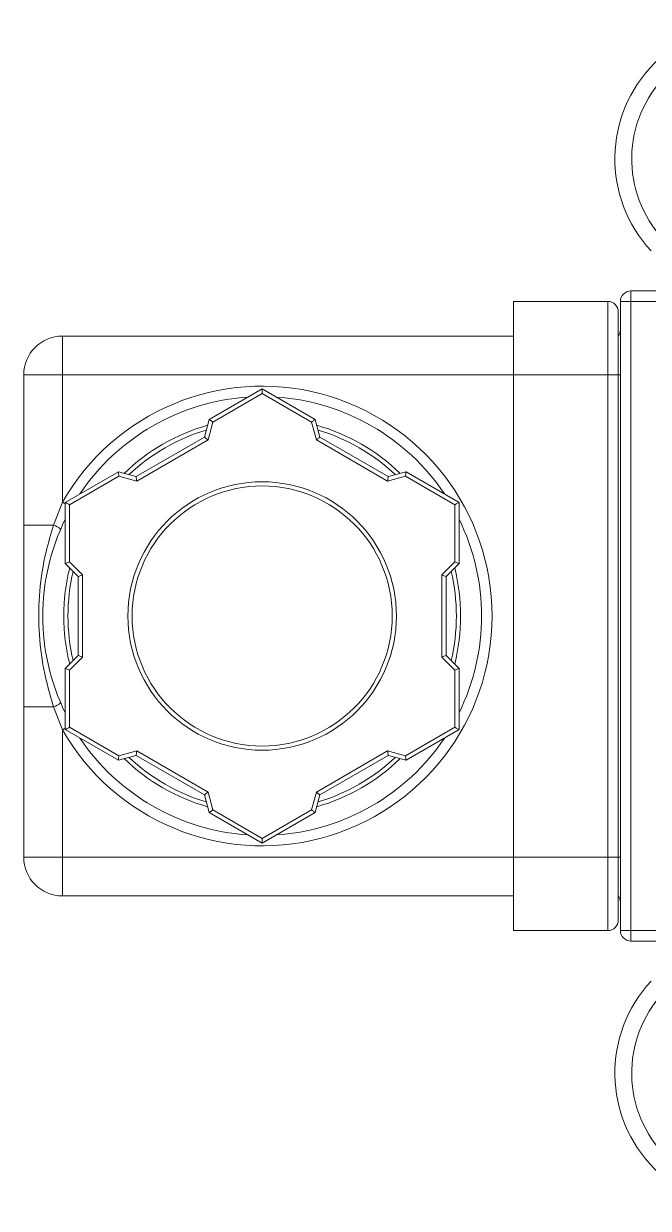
# Model space of a CAD drawing. Header units: millimetres. Extents: x 57 to 386, y 23 to 272.
# Drawn here: x 57.5 to 87.3, y 72.6 to 129.1 of the extents above; entities that cross this region are included whole.
import ezdxf

# ---------------------------------------------------------------- set-up
doc = ezdxf.new("R2010")
doc.units = ezdxf.units.MM

msp = doc.modelspace()

# ---------------------------------------------------------------- linework, layer by layer
at = {"color": 7, "lineweight": 5}
for p, q in [((80.828, 115.867), (85.328, 115.867)), ((80.828, 112.367), (80.828, 115.867)), ((85.328, 112.367), (85.328, 115.867)), ((86.428, 115.867), (85.928, 115.867)), ((85.928, 85.867), (85.928, 115.867)), ((86.428, 116.367), (86.428, 115.867)), ((86.428, 116.367), (89.588, 116.367)), ((89.668, 115.867), (86.428, 115.867)), ((86.428, 115.867), (86.428, 85.867)), ((85.828, 115.367), (85.828, 112.367)), ((59.328, 114.217), (59.328, 112.367)), ((59.328, 114.217), (80.828, 114.217)), ((59.328, 112.367), (57.478, 112.367)), ((57.478, 105.201), (57.478, 112.367)), ((59.328, 112.367), (59.328, 106.298)), ((80.828, 112.367), (85.328, 112.367)), ((80.828, 89.367), (80.828, 112.367)), ((85.828, 112.367), (85.328, 112.367)), ((85.328, 89.367), (85.328, 112.367)), ((85.828, 112.367), (85.828, 89.367)), ((85.828, 112.367), (85.928, 112.367)), ((66.321, 110.245), (68.848, 111.704)), ((68.848, 111.473), (66.493, 110.113)), ((68.848, 111.704), (68.848, 111.473)), ((68.848, 111.704), (71.376, 110.245)), ((71.204, 110.113), (68.848, 111.473)), ((66.094, 109.398), (66.321, 110.245)), ((71.376, 110.245), (71.603, 109.398)), ((66.493, 110.113), (66.266, 109.266)), ((71.431, 109.266), (71.204, 110.113)), ((62.838, 107.518), (66.094, 109.398)), ((66.266, 109.266), (62.866, 107.303)), ((74.831, 107.303), (71.431, 109.266)), ((71.603, 109.398), (74.859, 107.518)), ((59.463, 106.285), (61.991, 107.745)), ((62.019, 107.53), (59.663, 106.17)), ((61.991, 107.745), (62.838, 107.518)), ((62.866, 107.303), (62.019, 107.53)), ((75.678, 107.53), (74.831, 107.303)), ((74.859, 107.518), (75.706, 107.745)), ((78.033, 106.17), (75.678, 107.53)), ((75.706, 107.745), (78.233, 106.285)), ((58.898, 105.201), (59.328, 106.298)), ((59.463, 103.367), (59.463, 106.285)), ((78.233, 106.285), (78.233, 103.367)), ((59.663, 106.17), (59.663, 103.45)), ((78.033, 103.45), (78.033, 106.17)), ((58.898, 105.201), (57.478, 105.201)), ((59.663, 103.45), (60.283, 102.83)), ((77.413, 102.83), (78.033, 103.45)), ((60.083, 102.747), (59.463, 103.367)), ((60.283, 102.83), (60.283, 98.904)), ((77.413, 98.904), (77.413, 102.83)), ((78.233, 103.367), (77.613, 102.747)), ((60.083, 98.987), (60.083, 102.747)), ((77.613, 102.747), (77.613, 98.987)), ((59.463, 98.367), (60.083, 98.987)), ((60.283, 98.904), (59.663, 98.284)), ((78.033, 98.284), (77.413, 98.904)), ((77.613, 98.987), (78.233, 98.367)), ((59.463, 95.449), (59.463, 98.367)), ((78.233, 98.367), (78.233, 95.449)), ((59.663, 98.284), (59.663, 95.564)), ((78.033, 95.564), (78.033, 98.284)), ((58.898, 96.533), (57.478, 96.533)), ((57.478, 89.367), (57.478, 96.533)), ((59.328, 95.436), (58.898, 96.533)), ((59.663, 95.564), (62.019, 94.204)), ((75.678, 94.204), (78.033, 95.564)), ((59.328, 95.436), (59.328, 89.367)), ((61.991, 93.989), (59.463, 95.449)), ((78.233, 95.449), (75.706, 93.989)), ((62.019, 94.204), (62.866, 94.431)), ((62.866, 94.431), (66.266, 92.468)), ((71.431, 92.468), (74.831, 94.431)), ((74.831, 94.431), (75.678, 94.204)), ((62.838, 94.216), (61.991, 93.989)), ((66.094, 92.336), (62.838, 94.216)), ((74.859, 94.216), (71.603, 92.336)), ((75.706, 93.989), (74.859, 94.216)), ((66.321, 91.489), (66.094, 92.336)), ((66.266, 92.468), (66.493, 91.621)), ((71.204, 91.621), (71.431, 92.468)), ((71.603, 92.336), (71.376, 91.489)), ((66.493, 91.621), (68.848, 90.261)), ((68.848, 90.261), (71.204, 91.621)), ((68.848, 90.03), (66.321, 91.489)), ((71.376, 91.489), (68.848, 90.03)), ((68.848, 90.261), (68.848, 90.03)), ((59.328, 89.367), (57.478, 89.367)), ((59.328, 89.367), (59.328, 87.517)), ((80.828, 89.367), (85.328, 89.367)), ((80.828, 85.867), (80.828, 89.367)), ((85.328, 89.367), (85.828, 89.367)), ((85.328, 85.867), (85.328, 89.367)), ((85.828, 89.367), (85.828, 86.367)), ((85.828, 89.367), (85.928, 89.367)), ((59.328, 87.517), (80.828, 87.517)), ((80.828, 85.867), (85.328, 85.867)), ((85.928, 85.867), (86.428, 85.867)), ((86.428, 85.867), (89.668, 85.867)), ((86.428, 85.867), (86.428, 85.367)), ((89.588, 85.367), (86.428, 85.367))]:
    msp.add_line(p, q, dxfattribs=at)
at = {"color": 8, "lineweight": 5}
for p, q in [((59.328, 112.367), (80.828, 112.367)), ((59.328, 89.367), (80.828, 89.367))]:
    msp.add_line(p, q, dxfattribs=at)
at = {"color": 7, "lineweight": 5, "flags": 128}
for points in [[(66.321, 110.245), (66.324, 110.242), (66.334, 110.235), (66.35, 110.222), (66.371, 110.206), (66.397, 110.186), (66.427, 110.163), (66.459, 110.139), (66.493, 110.113)], [(71.376, 110.245), (71.373, 110.243), (71.365, 110.237), (71.353, 110.227), (71.335, 110.214), (71.314, 110.198), (71.29, 110.179), (71.263, 110.158), (71.234, 110.136), (71.204, 110.113)], [(66.094, 109.398), (66.097, 109.395), (66.107, 109.388), (66.123, 109.376), (66.144, 109.359), (66.17, 109.339), (66.2, 109.316), (66.232, 109.292), (66.266, 109.266)], [(71.603, 109.398), (71.599, 109.395), (71.59, 109.388), (71.574, 109.376), (71.552, 109.359), (71.526, 109.339), (71.497, 109.316), (71.464, 109.292), (71.431, 109.266)], [(61.991, 107.745), (61.991, 107.741), (61.993, 107.728), (61.995, 107.708), (61.999, 107.682), (62.003, 107.649), (62.008, 107.612), (62.013, 107.572), (62.019, 107.53)], [(62.838, 107.518), (62.838, 107.514), (62.839, 107.505), (62.841, 107.489), (62.844, 107.468), (62.848, 107.441), (62.852, 107.41), (62.856, 107.377), (62.861, 107.34), (62.866, 107.303)], [(74.831, 107.303), (74.836, 107.345), (74.841, 107.385), (74.846, 107.422), (74.851, 107.455), (74.854, 107.482), (74.857, 107.501), (74.858, 107.514), (74.859, 107.518)], [(75.678, 107.53), (75.682, 107.567), (75.687, 107.603), (75.692, 107.637), (75.696, 107.668), (75.699, 107.694), (75.702, 107.716), (75.704, 107.732), (75.705, 107.741), (75.706, 107.745)], [(59.463, 106.285), (59.467, 106.283), (59.478, 106.277), (59.497, 106.266), (59.522, 106.252), (59.552, 106.234), (59.587, 106.214), (59.624, 106.193), (59.663, 106.17)], [(78.033, 106.17), (78.068, 106.19), (78.102, 106.209), (78.133, 106.228), (78.162, 106.244), (78.186, 106.258), (78.206, 106.27), (78.221, 106.278), (78.23, 106.284), (78.233, 106.285)], [(59.463, 103.367), (59.467, 103.369), (59.478, 103.373), (59.497, 103.381), (59.522, 103.391), (59.552, 103.404), (59.587, 103.418), (59.624, 103.434), (59.663, 103.45)], [(78.033, 103.45), (78.072, 103.434), (78.11, 103.418), (78.144, 103.404), (78.175, 103.391), (78.2, 103.381), (78.218, 103.373), (78.229, 103.369), (78.233, 103.367)], [(60.083, 102.747), (60.087, 102.749), (60.098, 102.753), (60.117, 102.761), (60.142, 102.771), (60.172, 102.784), (60.207, 102.798), (60.244, 102.814), (60.283, 102.83)], [(77.413, 102.83), (77.452, 102.814), (77.49, 102.798), (77.524, 102.784), (77.555, 102.771), (77.58, 102.761), (77.598, 102.753), (77.609, 102.749), (77.613, 102.747)], [(60.083, 98.987), (60.087, 98.985), (60.098, 98.981), (60.117, 98.973), (60.142, 98.963), (60.172, 98.95), (60.207, 98.936), (60.244, 98.92), (60.283, 98.904)], [(77.413, 98.904), (77.452, 98.92), (77.49, 98.936), (77.524, 98.95), (77.555, 98.963), (77.58, 98.973), (77.598, 98.981), (77.609, 98.985), (77.613, 98.987)], [(59.463, 98.367), (59.467, 98.365), (59.478, 98.361), (59.497, 98.353), (59.522, 98.343), (59.552, 98.33), (59.587, 98.316), (59.624, 98.3), (59.663, 98.284)], [(78.033, 98.284), (78.072, 98.3), (78.11, 98.316), (78.144, 98.33), (78.175, 98.343), (78.2, 98.353), (78.218, 98.361), (78.229, 98.365), (78.233, 98.367)], [(59.463, 95.449), (59.467, 95.451), (59.478, 95.457), (59.497, 95.468), (59.522, 95.482), (59.552, 95.5), (59.587, 95.52), (59.624, 95.542), (59.663, 95.564)], [(78.033, 95.564), (78.068, 95.544), (78.102, 95.525), (78.133, 95.506), (78.162, 95.49), (78.186, 95.476), (78.206, 95.464), (78.221, 95.456), (78.23, 95.45), (78.233, 95.449)], [(62.838, 94.216), (62.838, 94.22), (62.84, 94.233), (62.842, 94.252), (62.846, 94.279), (62.85, 94.312), (62.855, 94.349), (62.86, 94.389), (62.866, 94.431)], [(74.831, 94.431), (74.836, 94.389), (74.841, 94.349), (74.846, 94.312), (74.851, 94.279), (74.854, 94.252), (74.857, 94.233), (74.858, 94.22), (74.859, 94.216)], [(61.991, 93.989), (61.991, 93.993), (61.992, 94.002), (61.994, 94.018), (61.997, 94.04), (62.001, 94.066), (62.005, 94.097), (62.009, 94.131), (62.014, 94.167), (62.019, 94.204)], [(75.678, 94.204), (75.682, 94.167), (75.687, 94.131), (75.692, 94.097), (75.696, 94.066), (75.699, 94.04), (75.702, 94.018), (75.704, 94.002), (75.705, 93.993), (75.706, 93.989)], [(66.266, 92.468), (66.232, 92.442), (66.2, 92.418), (66.17, 92.395), (66.144, 92.375), (66.123, 92.359), (66.107, 92.346), (66.097, 92.339), (66.094, 92.336)], [(71.431, 92.468), (71.461, 92.445), (71.49, 92.423), (71.517, 92.402), (71.541, 92.383), (71.562, 92.367), (71.58, 92.354), (71.592, 92.344), (71.6, 92.338), (71.603, 92.336)], [(66.493, 91.621), (66.459, 91.595), (66.427, 91.571), (66.397, 91.548), (66.371, 91.528), (66.35, 91.512), (66.334, 91.499), (66.324, 91.492), (66.321, 91.489)], [(71.204, 91.621), (71.234, 91.598), (71.263, 91.576), (71.29, 91.555), (71.314, 91.536), (71.335, 91.52), (71.353, 91.507), (71.365, 91.497), (71.373, 91.491), (71.376, 91.489)]]:
    msp.add_lwpolyline(points, dxfattribs=at)
at = {"color": 8, "lineweight": 5, "flags": 128}
for points in [[(59.463, 106.221), (59.413, 106.249), (59.328, 106.298)], [(59.463, 95.513), (59.413, 95.485), (59.328, 95.436)]]:
    msp.add_lwpolyline(points, dxfattribs=at)
at = {"color": 7, "lineweight": 5}
for radius in [6.4, 6.2]:
    msp.add_circle((68.848, 100.867), radius, dxfattribs=at)
for centre, radius, start, end in [((92.112, 122.667), 6.445, 47.0684, 222.9316), ((92.112, 122.667), 5.645, 47.0684, 222.9316), ((85.328, 115.367), 0.5, 0, 90), ((86.428, 115.867), 0.5, 90, 180), ((59.328, 112.367), 1.85, 90, 180), ((85.428, 114.517), 0.5, 323.1301, 360), ((68.848, 100.867), 10.96, 209.7021, 150.2979), ((68.848, 100.867), 10.46, 93.796, 146.204), ((68.848, 100.867), 10.46, 33.796, 86.204), ((68.848, 100.867), 9.46, 105.9729, 134.0271), ((68.848, 100.867), 9.26, 106.7186, 133.2814), ((68.848, 100.867), 9.46, 45.9729, 74.0271), ((68.848, 100.867), 9.26, 46.7186, 73.2814), ((68.848, 100.867), 10.46, 153.796, 206.204), ((58.582, 104.257), 0.995, 48.5656, 71.5036), ((68.848, 100.867), 10.46, 333.796, 26.204), ((68.848, 100.867), 9.46, 165.9729, 194.0271), ((68.848, 100.867), 9.26, 166.7186, 193.2814), ((68.848, 100.867), 9.26, 346.7186, 13.2814), ((68.848, 100.867), 9.46, 345.9729, 14.0271), ((58.582, 97.477), 0.995, 288.4964, 311.4344), ((68.848, 100.867), 10.46, 213.796, 266.204), ((68.848, 100.867), 10.46, 273.796, 326.204), ((68.848, 100.867), 9.46, 225.9729, 254.0271), ((68.848, 100.867), 9.26, 226.7186, 253.2814), ((68.848, 100.867), 9.46, 285.9729, 314.0271), ((68.848, 100.867), 9.26, 286.7186, 313.2814), ((59.328, 89.367), 1.85, 180, 270), ((85.428, 87.217), 0.5, 0, 36.8699), ((85.328, 86.367), 0.5, 270, 0), ((86.428, 85.867), 0.5, 180, 270), ((92.112, 79.067), 6.445, 137.0684, 312.9316), ((92.112, 79.067), 5.645, 137.0684, 312.9316)]:
    msp.add_arc(centre, radius, start, end, dxfattribs=at)
for points, knots in [([(57.478, 96.533), (57.478, 97.15), (57.478, 98.385), (57.478, 100.441), (57.478, 102.719), (57.478, 104.373), (57.478, 105.201)], [0, 0, 0, 0, 0.213435, 0.427094, 0.713124, 1, 1, 1, 1]), ([(58.898, 96.533), (58.728, 97.128), (58.385, 98.328), (58.17, 100.19), (58.206, 102.072), (58.469, 103.75), (58.773, 104.777), (58.898, 105.201)], [0, 0, 0, 0, 0.210398, 0.424644, 0.635055, 0.849598, 1, 1, 1, 1])]:
    msp.add_open_spline(points, degree=3, knots=knots, dxfattribs=at)

doc.saveas('drawing.dxf')
